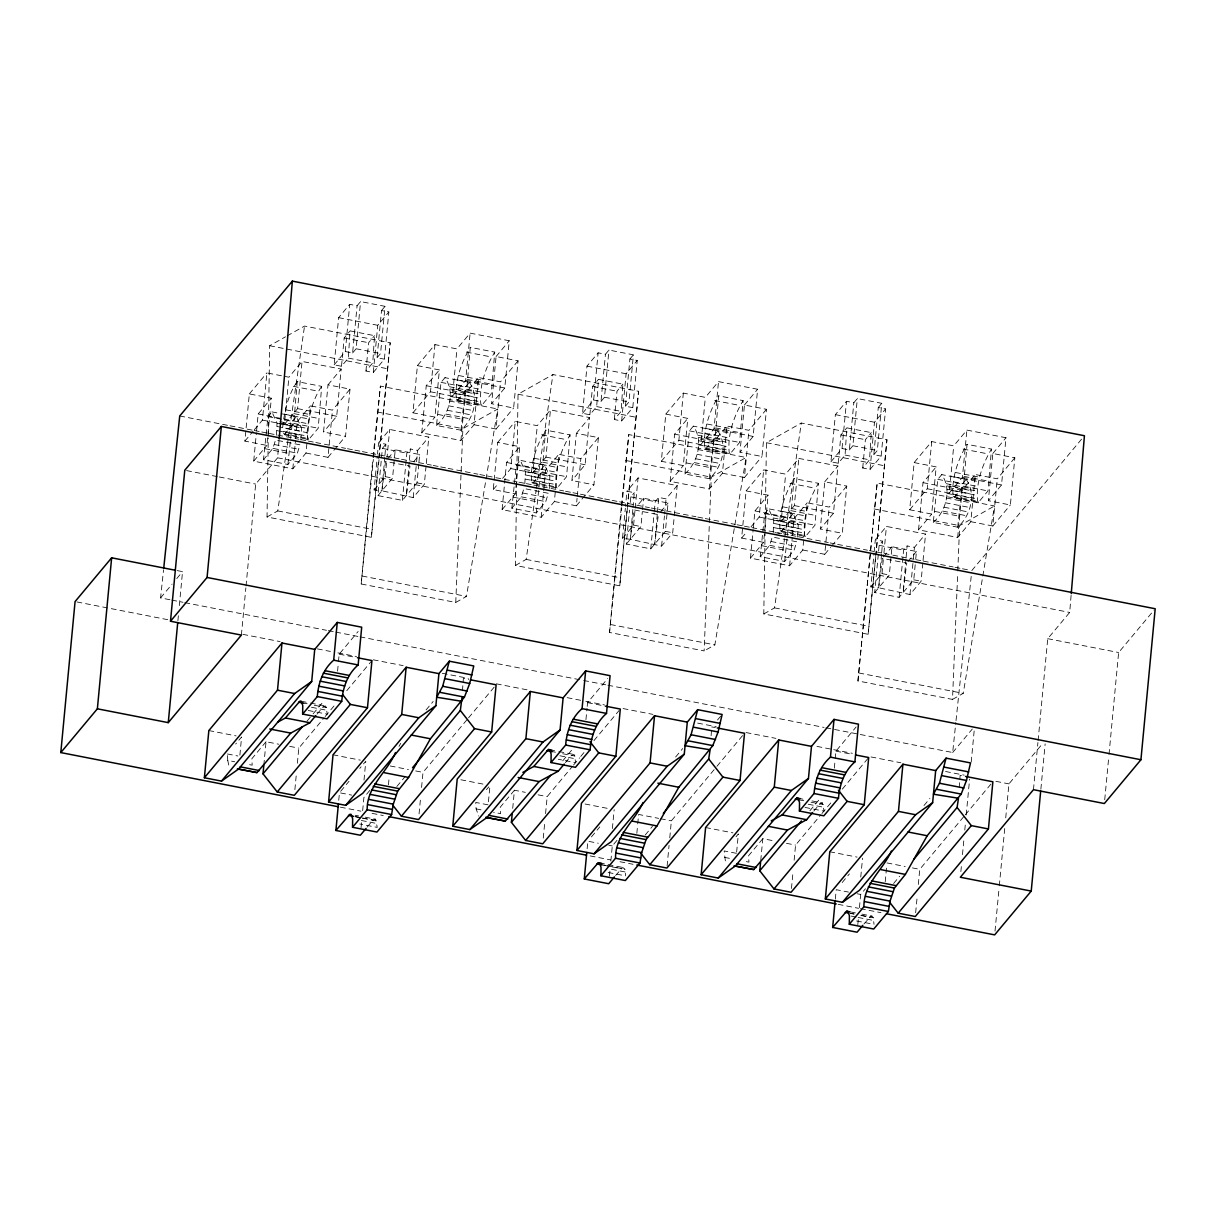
<?xml version="1.0" encoding="UTF-8"?>
<svg xmlns="http://www.w3.org/2000/svg" width="1216" height="1216" viewBox="0 0 1216 1216"><rect width="100%" height="100%" fill="white"/><g stroke="black" fill="none" stroke-linecap="round" stroke-linejoin="round"><path stroke-width="0.75" stroke-dasharray="5 3.75" d="M379.012 459.648L371.366 537.335L267.034 516.982L268.25 437.942M268.28 436.058L269.663 345.739L285.517 336.802M627.38 508.121L619.75 585.823L515.417 565.455L518.046 394.227L552.915 374.558L638.552 391.278L627.562 506.236M875.763 556.609L868.118 634.296L763.8 613.943L766.43 442.715L801.283 423.031L886.935 439.751L875.946 554.724M455.757 602.452L462.886 428.67L497.739 409.002L466.473 596.402L455.757 602.452L361.182 583.984L372.826 459.222M621.209 507.695L609.55 632.472L704.125 650.925L709.323 524.385M709.399 522.485L711.269 477.158L746.122 457.49L714.856 644.875L704.125 650.925M952.508 699.413L963.239 693.363L994.506 505.962L877.162 483.056L857.934 680.945L952.508 699.413L957.706 572.858M957.782 570.973L959.637 525.646L994.506 505.962M276.458 435.282L277.02 423.183L271.943 411.89L267.991 416.617L263.462 459.709L287.903 464.482L297.373 453.158L299.957 444.798L275.515 440.025L272.916 448.385L263.462 459.709M284.286 434.781L293.74 423.457L297.236 381.596L321.693 386.369L318.197 428.214L308.727 439.554L284.286 434.781L282.811 431.3L307.253 436.073L308.727 439.554M300.899 440.055L301.462 427.956L296.385 416.662L280.668 413.592M436.498 425.448C449.297 414.2 455.422 392.479 444.98 377.644L441.028 382.371L436.498 425.448L460.955 430.221C473.738 418.973 479.864 397.252 469.422 382.417L444.98 377.644M457.322 400.52L466.777 389.196L470.288 347.35L494.73 352.123L491.234 393.969L481.779 405.293L457.322 400.52L456.41 399.41C454.419 381.535 461.381 362.155 470.288 347.35M524.826 483.755L525.403 471.671L520.311 460.378L516.374 465.105L511.845 508.182L536.286 512.954L545.741 501.63L548.34 493.286L523.898 488.513L521.299 496.858L511.845 508.182M532.669 483.254L542.123 471.93L545.619 430.084L570.061 434.857L566.565 476.702L557.11 488.026L532.669 483.254L531.757 482.144C529.75 464.269 536.712 444.889 545.619 430.084M549.282 488.528L549.845 476.444L544.768 465.15L520.311 460.378M684.882 473.936C697.68 462.688 703.79 440.952 693.363 426.132L689.411 430.859L684.882 473.936L709.323 478.709C722.122 467.461 728.247 445.725 717.805 430.89L693.363 426.132M705.706 449.008L715.16 437.684L718.656 395.823L743.113 400.596L739.602 442.457L730.147 453.781L705.706 449.008L704.794 447.898C702.802 430.008 709.764 410.628 718.656 395.823M773.209 532.243L773.771 520.159L768.694 508.85L764.742 513.593L760.213 556.67L784.67 561.442L794.124 550.118L796.723 541.758L772.266 537.001L769.682 545.346L760.213 556.67M781.037 531.742L790.506 520.418L794.002 478.557L818.444 483.33L814.948 525.19L805.494 536.514L781.037 531.742L780.125 530.632C778.134 512.742 785.095 493.362 794.002 478.557M797.65 537.016L798.228 524.932L793.136 513.623L768.694 508.85M933.265 522.424C946.048 511.176 952.174 489.44 941.731 474.605L937.794 479.332L933.265 522.424L957.706 527.197C970.505 515.934 976.615 494.213 966.188 479.378L941.731 474.605M954.089 497.481L963.543 486.157L967.039 444.311L991.481 449.084L987.985 490.93L978.53 502.254L954.089 497.481L953.177 496.371C951.17 478.496 958.132 459.116 967.039 444.311M297.236 381.596C288.055 394.653 284.194 411.874 282.644 427.865L307.086 432.638L307.253 436.073M307.086 432.638C308.651 416.647 312.512 399.426 321.693 386.369M481.779 405.293L480.852 404.183C478.861 386.308 485.822 366.928 494.73 352.123M557.11 488.026L556.198 486.917C554.207 469.026 561.169 449.662 570.061 434.857M730.147 453.781L729.235 452.671C727.244 434.781 734.206 415.401 743.113 400.596M805.494 536.514L804.582 535.405C802.575 517.514 809.537 498.134 818.444 483.33M978.53 502.254L977.618 501.144C975.627 483.269 982.589 463.889 991.481 449.084M377.051 357.732L380.562 353.537L385.031 306.341L360.574 301.568L357.078 305.778L349.737 304.35L338.626 317.65L334.157 364.846L341.498 366.274L348.323 358.097L350.071 330.889L374.528 335.662L372.765 362.87L365.94 371.047L373.282 372.476L384.393 359.161L388.846 311.98L381.52 310.551L377.051 357.732L384.393 359.161M625.434 406.22L628.946 402.01L633.414 354.829L608.958 350.056L605.446 354.266L598.12 352.822L586.994 366.138L582.54 413.318L589.866 414.762L596.706 406.585L598.454 379.377L622.896 384.15L621.148 411.358L614.323 419.52L621.65 420.964L632.776 407.649L637.23 360.468L629.903 359.024L625.434 406.22L632.776 407.649M873.818 454.693L877.329 450.498L881.782 403.317L857.341 398.544L853.83 402.739L846.488 401.31L835.377 414.626L830.923 461.806L838.25 463.235L845.074 455.058L846.838 427.85L871.279 432.622L869.531 459.83L862.706 468.008L870.033 469.437L881.144 456.137L885.613 408.941L878.271 407.512L873.818 454.693L881.144 456.137M462.475 690.734L463.372 678.406L468.829 679.47M711.117 735.695L711.74 726.894L715.388 727.594M959.242 787.694L960.123 775.367L963.771 776.082M246.027 586.006L255.664 484.09L277.598 457.809L279.011 440.891M1038.099 740.62L1047.736 638.689L1069.685 612.423L1071.25 593.621M384.788 457.246L381.93 490.808L413.212 497.587L424.338 484.287L426.117 465.409M384.94 455.392L385.898 444.205L378.571 442.776L377.492 454.1M409.23 462.019L406.372 495.581L409.974 466.154L385.518 461.381L381.93 490.808L374.102 489.957L377.31 455.985M409.397 460.165L410.339 448.978L417.681 450.406L428.792 437.091L389.682 429.461L378.571 442.776M632.852 509.458L630.298 539.281L661.595 546.075L672.706 532.76L674.135 517.666M633.004 507.589L634.281 492.678L626.939 491.249L625.51 506.358M657.294 514.231L654.755 544.054L658.342 514.642L633.901 509.869L630.298 539.281L622.486 538.445L625.343 508.242M657.446 512.362L658.722 497.45L666.064 498.879L677.175 485.579L638.066 477.934L626.939 491.249M881.539 554.207L878.682 587.769L909.978 594.548L921.09 581.248L922.868 562.37M881.706 552.353L882.649 541.166L875.322 539.737L874.243 551.061M905.996 558.98L903.123 592.542L906.726 563.13L882.284 558.357L878.682 587.769L870.854 586.918L874.076 552.946M906.148 557.126L907.106 545.938L914.432 547.367L925.558 534.052L886.434 526.422L875.322 539.737M371.366 537.335L378.495 460.499M378.662 458.614L390.184 342.79L304.532 326.07L287.098 335.905M619.75 585.823L638.552 391.278M868.118 634.296L886.935 439.751M177.901 620.722L178.433 615.053M179.33 605.614L182.537 571.642L177.08 570.578M246.134 427.895L249.341 393.923L271.335 398.21L266.882 445.406L244.872 441.104L245.951 429.78M350.01 389.135L345.542 436.316L323.547 432.014L328.001 384.834L350.01 389.135L332.454 410.142L310.46 405.855L305.991 453.036L292.828 468.798L253.718 461.168L256.394 432.85M256.576 430.966L258.172 413.972L271.335 398.21M241.391 635.086L245.86 587.89M254.235 429.902L262.428 420.098L266.897 372.902L288.891 377.203L302.054 361.441L341.164 369.071L336.71 416.252L323.547 432.014M239.886 755.106L241.604 736.957L235.691 744.04M262.428 420.098L284.438 424.384L288.891 377.203M287.903 464.482L292.433 421.39L296.385 416.662M263.811 765.32L266.046 741.73L278.783 744.222M284.438 424.384L297.601 408.622L302.054 361.441M292.828 468.798L295.503 440.481M295.686 438.596L297.297 421.602L310.46 405.855M294.88 789.655L296.309 774.546M297.373 763.222L298.802 748.129L323.988 717.987M305.991 453.036L328.001 457.338L332.454 410.142M341.498 366.274L344.174 337.957L350.071 330.889M334.157 364.846L345.283 351.53L349.737 304.35M345.283 351.53L352.61 352.959L357.078 305.778M352.61 352.959L356.121 348.764L360.574 301.568M337.577 671.156L338.291 663.602M338.458 661.717L339.173 654.162L358.142 631.454M365.94 371.047L368.615 342.73L374.528 335.662M373.282 372.476L377.735 325.295L388.846 311.98M338.747 800.28L339.462 792.726L351.682 795.112M373.008 457.322L380.395 386.095L497.739 409.002M418.79 463.98L416.997 482.843L402.374 500.369L377.933 495.596L382.386 448.4L385.898 444.205M374.102 489.957L385.214 476.642L389.682 429.461M364.01 780.079L365.788 761.201L359.814 768.36M377.933 495.596L392.555 478.086L394.334 459.207M394.516 457.322L395.23 449.768L419.672 454.541L418.958 462.08M361.061 827.701L361.593 822.031M362.657 810.707L363.903 797.498L369.892 790.324M402.374 500.369L406.828 453.173L410.339 448.978M417.407 365.621L439.402 369.922L434.948 417.103L412.954 412.802L417.407 365.621L434.963 344.599L456.958 348.901L470.121 333.138L509.246 340.769L504.777 387.965L491.614 403.727L513.623 408.014L518.077 360.833L496.082 356.531L491.614 403.727M413.212 497.587L416.434 463.615M416.602 461.73L417.681 450.406M388.451 784.852L389.166 777.298M518.077 360.833L500.521 381.839L478.526 377.553L474.058 424.734L460.894 440.496L421.785 432.866L426.238 385.685L439.402 369.922M412.954 412.802L430.494 391.795L434.963 344.599M426.299 463.524L428.792 437.091M430.494 391.795L452.504 396.082L456.958 348.901M419.064 813.884L420.493 798.79M421.572 787.466L423.001 772.373L467.354 719.249M452.504 396.082L465.667 380.334L470.121 333.138M460.955 430.221L465.485 387.144L469.422 382.417M460.894 440.496L465.363 393.315L478.526 377.553M474.058 424.734L496.067 429.035L500.521 381.839M494.152 480.153L497.724 442.396L519.718 446.698L515.265 493.878L493.255 489.592L493.97 482.038M598.394 437.608L593.925 484.804L571.93 480.502L576.384 433.322L598.394 437.608L580.838 458.63L558.828 454.328L554.374 501.524L541.211 517.271L502.102 509.641L504.412 485.108M504.594 483.223L506.555 462.46L519.718 446.698M502.618 478.374L510.811 468.57L515.265 421.39L537.274 425.676L550.438 409.914L589.547 417.559L585.094 464.74L571.93 480.502M488.437 801.77L489.987 785.445M510.811 468.57L532.806 472.872L537.274 425.676M536.286 512.954L540.816 469.878L544.768 465.15M512.711 808.366L514.429 790.218L525.342 792.346M532.806 472.872L545.969 457.11L550.438 409.914M541.211 517.271L543.537 492.738M543.704 490.854L545.665 470.09L558.828 454.328M543.263 838.128L544.692 823.034M545.574 813.595L547.185 796.602L572.356 766.46M554.374 501.524L576.369 505.81L577.083 498.256M577.266 496.371L580.838 458.63M589.866 414.762L592.557 386.445L598.454 379.377M582.54 413.318L593.651 400.018L598.12 352.822M593.651 400.018L600.993 401.447L605.446 354.266M600.993 401.447L604.504 397.237L608.958 350.056M585.945 719.644L587.024 708.305M587.206 706.42L587.556 702.65L607.711 678.513M614.323 419.52L616.998 391.218L622.896 384.15M621.65 420.964L626.118 373.768L637.23 360.468M587.13 848.753L587.845 841.198L598.318 843.25M621.376 505.81L628.778 434.583L746.122 457.49M638.75 504.062L643.614 498.241L668.055 503.014L665.38 531.331L650.758 548.842L626.301 544.069L629.523 510.097M630.238 502.542L630.77 496.888L634.281 492.678M622.486 538.445L633.597 525.13L635.026 510.021M635.208 508.136L638.066 477.934M612.378 828.552L614.171 809.689M626.301 544.069L640.938 526.558L642.352 511.465M642.534 509.565L643.614 498.241M609.429 876.174L610.143 868.619M610.858 861.08L612.286 845.971L617.074 840.241M650.758 548.842L654.147 512.985M654.314 511.1L655.211 501.661L658.722 497.45M665.79 414.109L687.785 418.395L683.331 465.591L661.322 461.29L665.79 414.109L683.331 393.087L705.341 397.389L718.504 381.626L757.614 389.257L753.16 436.438L739.997 452.2L761.991 456.502L766.46 409.306L744.45 405.019L739.997 452.2M661.595 546.075L664.453 515.873M664.635 513.988L666.064 498.879M636.834 833.325L637.549 825.786M637.731 823.886L638.613 814.446L658.631 818.368M766.46 409.306L748.904 430.327L726.91 426.026L722.441 473.222L709.278 488.984L670.168 481.354L674.622 434.158L687.785 418.395M661.322 461.29L678.878 440.268L683.331 393.087M674.318 515.782L677.175 485.579M678.878 440.268L700.872 444.57L705.341 397.389M667.098 866.142L669.058 845.378M669.773 837.839L671.369 820.846L715.738 767.737M700.872 444.57L714.035 428.807L718.504 381.626M709.323 478.709L713.853 435.632L717.805 430.89M709.278 488.984L713.731 441.788L726.91 426.026M722.441 473.222L744.45 477.508L748.904 430.327M746.092 490.884L768.102 495.17L763.633 542.366L741.638 538.065L746.092 490.884L763.648 469.862L785.642 474.164L798.821 458.402L837.93 466.032L833.462 513.228L820.298 528.99L842.308 533.277L846.762 486.096L824.767 481.794L820.298 528.99M846.762 486.096L829.221 507.102L807.211 502.816L802.758 549.997L789.594 565.759L750.47 558.129L753.145 529.811M753.327 527.926L754.938 510.933L768.102 495.17M751.002 526.862L759.194 517.058L763.648 469.862M736.638 852.066L738.355 833.918L735.999 836.76M759.194 517.058L781.189 521.345L785.642 474.164M784.67 561.442L789.199 518.35L793.136 513.623M760.745 860.472L762.812 838.69L773.726 840.818M781.189 521.345L794.352 505.582L798.821 458.402M789.594 565.759L792.27 537.442M792.437 535.557L794.048 518.578L807.211 502.816M791.464 888.501L793.06 871.507M794.139 860.183L795.568 845.09L820.739 814.948M802.758 549.997L824.752 554.298L829.221 507.102M838.25 463.235L840.925 434.918L846.838 427.85M830.923 461.806L842.034 448.491L846.488 401.31M842.034 448.491L849.361 449.935L853.83 402.739M849.361 449.935L852.872 445.725L857.341 398.544M834.328 768.117L835.042 760.562M835.225 758.678L835.939 751.138L856.094 727.001M862.706 468.008L865.382 439.69L871.279 432.622M870.033 469.437L874.486 422.256L885.613 408.941M835.331 899.126L836.228 889.686L848.449 892.073M915.192 564.71L913.763 579.819L899.126 597.33L874.684 592.557L878.438 552.915M878.606 551.03L879.138 545.361L882.649 541.166M870.854 586.918L881.98 573.602L883.758 554.739M883.941 552.854L886.434 526.422M860.761 877.04L862.554 858.162M874.684 592.557L889.306 575.046L891.1 556.168M891.267 554.283L891.982 546.729L916.438 551.502L915.359 562.826M857.812 924.662L858.344 918.992M859.423 907.668L860.67 894.459L865.458 888.729M899.126 597.33L903.594 550.134L907.106 545.938M914.158 462.582L936.168 466.883L931.699 514.064L909.705 509.778L914.158 462.582L931.714 441.575L953.724 445.862L966.887 430.099L1005.997 437.745L1001.528 484.926L988.365 500.688L1010.374 504.974L1014.828 457.794L992.834 453.492L988.365 500.688M909.978 594.548L913.186 560.576M913.368 558.691L914.432 547.367M885.218 881.813L886.814 864.819M1014.828 457.794L997.287 478.815L975.278 474.514L970.824 521.694L957.661 537.457L918.536 529.826L923.005 482.646L936.168 466.883M909.705 509.778L927.261 488.756L931.714 441.575M923.05 560.485L925.558 534.052M927.261 488.756L949.255 493.058L953.724 445.862M915.648 912.745L917.259 895.751M918.323 884.427L919.752 869.334L964.106 816.225M949.255 493.058L962.418 477.295L966.887 430.099M957.706 527.197L962.236 484.105L966.188 479.378M957.661 537.457L962.114 490.276L975.278 474.514M970.824 521.694L992.818 525.996L997.287 478.815M960.868 871.583L961.582 864.044M962.479 854.605L963.908 839.496M964.79 830.057L965.504 822.518M966.218 814.963L969.608 779.106M971.219 762.113L974.244 730.026M995.022 931.091L999.126 887.68M999.309 885.795L1004.842 827.29M1005.723 817.851L1008.93 783.879L1043.146 742.915M1033.463 789.686L1037.932 742.505M1040.866 789.169L1045.152 743.873M1104.721 799.748L1108.825 756.337M1109.007 754.452L1118.629 652.521L1154.014 610.158M361.182 583.984L373.358 459.435M373.54 457.566L380.395 386.095M379.179 457.763L390.184 342.79M609.55 632.472L621.741 507.923M621.908 506.038L628.778 434.583M857.934 680.945L877.162 483.056M169.921 599.731L160.588 597.907L163.552 569.787M825.938 727.791L952.675 752.522L955.822 722.517M956.019 720.632L971.614 572.462M267.034 516.982L277.765 510.918L304.532 326.07M515.417 565.455L526.148 559.406L536.15 490.322M536.423 488.452L552.915 374.558M763.8 613.943L774.531 607.878L784.533 538.794M784.791 536.94L801.283 423.031M399 746.381L400.748 743.295M249.341 393.923L266.897 372.902M244.872 441.104L253.065 431.3M253.718 461.168L266.882 445.406M381.52 310.551L385.031 306.341M328.001 384.834L341.164 369.071M160.588 597.907L172.14 584.09M176.761 578.558L182.537 571.642M328.001 457.338L332.682 451.729M333.853 450.33L345.542 436.316M387.95 458.478L395.23 449.768M421.785 432.866L434.948 417.103M496.082 356.531L509.246 340.769M413.607 461.806L419.672 454.541M496.067 429.035L513.623 408.014M497.724 442.396L515.265 421.39M266.046 741.73L251.849 758.738L252.183 765.168L246.939 764.15M493.255 489.592L497.937 483.983M307.055 721.073L311.904 715.282M313.12 713.822L324.034 700.766M317.042 714.142L323.03 706.982L325.721 706.01L327.362 714.202L308.15 710.448M325.189 716.543L335.966 703.623M346.758 690.703L371.944 660.562M502.102 509.641L515.265 493.878M629.903 359.024L633.414 354.829M576.384 433.322L589.547 417.559M576.369 505.81L593.925 484.804M340.662 791.297L349.038 781.265M426.056 709.962L433.154 701.48M396.842 786.509L405.278 776.416M367.202 827.032L372.917 820.177L375.607 819.204L377.249 827.412L359.784 823.992M468.555 717.82L496.128 684.806M670.168 481.354L683.331 465.591M744.45 405.019L757.614 389.257M660.774 511.738L668.055 503.014M744.45 477.508L761.991 456.502M486.43 789.686L488.802 786.858M514.429 790.218L500.232 807.211L500.566 813.656L493.574 812.288M741.638 538.065L746.32 532.471M562.704 760.851L572.402 749.254M565.425 762.63L571.414 755.455L574.104 754.482L575.746 762.69L558.281 759.27M573.557 765.031L579.561 757.857M580.746 756.413L585.55 750.667M593.94 740.62L619.111 710.478M750.47 558.129L763.633 542.366M878.271 407.512L881.782 403.317M824.767 481.794L837.93 466.032M824.752 554.298L830.604 547.291M831.774 545.893L842.308 533.277M591.432 836.912L599.807 826.88M675.625 757.021L682.708 748.539M717.516 719.978L720.982 715.829M645.225 834.997L652.46 826.333M615.585 875.505L622.759 867.494L624.918 869.242L625.632 875.885M883.5 556.898L891.982 546.729M716.938 766.293L744.511 733.278M918.536 529.826L931.699 514.064M992.834 453.492L1005.997 437.745M907.942 561.67L916.438 551.502M992.818 525.996L1010.374 504.974M971.812 570.578L1082.012 438.642M762.812 838.69L748.6 855.699L748.934 862.144L743.706 861.11M809.871 810.783L820.785 797.726M813.808 811.102L819.782 803.943L822.472 802.97L824.114 811.163L804.916 807.409M821.94 813.504L832.732 800.584M842.323 789.108L868.695 757.522M842.202 882.527L849.391 873.924M952.675 752.522L972.298 729.022M923.993 805.509L929.906 798.441M893.608 883.485L899.627 876.265M863.953 923.993L871.127 915.982L873.286 917.715L874 924.373M965.306 814.781L991.678 783.195M338.626 317.65L377.735 325.295M586.994 366.138L626.118 373.768M835.377 414.626L874.486 422.256M466.336 352.078L490.778 356.85M714.719 400.55L739.161 405.323M963.087 449.038L987.544 453.811M344.174 337.957L368.615 342.73M592.557 386.445L616.998 391.218M840.925 434.918L865.382 439.69M356.121 348.764L380.562 353.537M604.504 397.237L628.946 402.01M852.872 445.725L877.329 450.498M458.782 375.546L483.238 380.319M707.165 424.034L731.606 428.807M955.548 472.507L979.99 477.28M467.248 379.438L491.705 384.21M715.631 427.91L740.073 432.683M964.014 476.398L988.456 481.171M465.667 380.334L504.777 387.965M714.035 428.807L753.16 436.438M962.418 477.295L1001.528 484.926M348.323 358.097L372.765 362.87M596.706 406.585L621.148 411.358M845.074 455.058L869.531 459.83M457.55 379.97L481.992 384.742M705.934 428.458L730.375 433.23M954.302 476.946L978.758 481.718M269.663 345.739L387.007 368.646M518.046 394.227L635.39 417.134M766.43 442.715L883.774 465.622M456.578 384.712L481.019 389.485M704.946 433.2L729.402 437.973M953.329 481.688L977.77 486.446M441.028 382.371L465.485 387.144M689.411 430.859L713.853 435.632M937.794 479.332L962.236 484.105M466.777 389.196L491.234 393.969M715.16 437.684L739.602 442.457M963.543 486.157L987.985 490.93M449.449 386.718L473.906 391.491M697.832 435.206L722.274 439.979M946.215 483.679L970.657 488.452M455.939 389.394L480.381 394.151M704.307 437.866L728.764 442.639M952.69 486.354L977.132 491.127M450.057 388.938L474.514 393.71M698.44 437.426L722.882 442.198M946.823 485.898L971.265 490.671M426.238 385.685L465.363 393.315M674.622 434.158L713.731 441.788M923.005 482.646L962.114 490.276M450.285 392.251L474.726 397.024M698.653 440.739L723.11 445.512M947.036 489.212L971.478 493.985M455.681 393.604L480.138 398.377M704.064 442.092L728.506 446.865M952.447 490.565L976.889 495.338M455.848 397.039L480.305 401.812M704.231 445.527L728.673 450.3M952.614 494L977.056 498.773M450.087 396.386L474.529 401.158M698.455 444.874L722.912 449.646M946.838 493.362L971.28 498.134M456.41 399.41L480.852 404.183M704.794 447.898L729.235 452.671M953.177 496.371L977.618 501.144M449.494 401.022L473.936 405.794M697.878 449.51L722.319 454.282M946.246 497.998L970.702 502.755M448.552 405.779L472.994 410.552M696.935 454.267L721.377 459.04M945.318 502.74L969.76 507.513M447.351 410.263L471.793 415.036M695.719 458.751L720.176 463.524M944.102 507.224L968.544 511.997M445.968 414.124L470.41 418.897M694.336 462.612L718.793 467.385M942.719 511.1L967.161 515.858M293.299 386.323L317.741 391.096M438.003 414.458L462.445 419.231M541.667 434.811L566.124 439.584M686.371 462.946L710.828 467.719M790.05 483.284L814.492 488.057M934.754 511.419L959.196 516.192M377.234 411.966L462.886 428.67M625.617 460.438L711.269 477.158M874 508.926L959.637 525.646M297.601 408.622L336.71 416.252M545.969 457.11L585.094 464.74M794.352 505.582L833.462 513.228M285.745 409.792L310.186 414.565M534.128 458.28L558.57 463.053M782.496 506.768L806.953 511.541M294.211 413.683L318.653 418.456M542.594 462.171L567.036 466.944M790.962 510.644L815.419 515.417M284.514 414.23L308.955 419.003M532.882 462.703L557.338 467.476M781.265 511.191L805.706 515.964M271.943 411.89L278.92 413.258M258.172 413.972L307.982 423.746M506.555 462.46L556.35 472.218M754.938 510.933L804.734 520.706M267.991 416.617L292.433 421.39M516.374 465.105L540.816 469.878M764.742 513.593L789.199 518.35M293.74 423.457L318.197 428.214M542.123 471.93L566.565 476.702M790.506 520.418L814.948 525.19M279.908 421.648L300.854 425.737M524.795 469.452L549.237 474.225M773.163 517.94L797.62 522.713M282.887 423.639L307.344 428.412M531.27 472.112L555.712 476.885M779.654 520.6L804.095 525.373M277.02 423.183L301.462 427.956M525.403 471.671L549.845 476.444M773.771 520.159L798.228 524.932M277.233 426.512L301.69 431.27M525.616 474.985L550.058 479.758M773.999 523.473L798.441 528.246M531.027 476.338L555.469 481.11M779.41 524.826L803.852 529.598M382.386 448.4L406.828 453.173M630.77 496.888L655.211 501.661M879.138 545.361L903.594 550.134M531.194 479.773L555.636 484.546M779.562 528.261L804.019 533.034M277.035 430.646L301.492 435.419M525.418 479.119L549.86 483.892M773.802 527.607L798.243 532.38M283.374 433.656L307.815 438.429M531.757 482.144L556.198 486.917M780.125 530.632L804.582 535.405M179.74 415.978L220.734 423.974M222.604 424.338L228.198 425.433M230.052 425.798L252.426 430.16M254.281 430.525L259.874 431.619M261.744 431.984L267.338 433.078M269.192 433.443L299.014 439.265M300.884 439.63L306.478 440.709M308.332 441.074L313.926 442.168M315.795 442.533L345.602 448.354M347.472 448.719L353.066 449.814M354.92 450.178L360.514 451.258M362.383 451.622L384.742 456M386.612 456.35L392.206 457.444M394.06 457.809L399.654 458.903M401.523 459.268L431.346 465.09M433.2 465.454L438.794 466.549M440.663 466.914L446.242 467.993M448.111 468.358L477.934 474.179M479.788 474.544L485.382 475.638M487.251 476.003L517.074 481.825M518.928 482.19L524.522 483.269M526.391 483.634L531.985 484.728M533.839 485.093L563.662 490.914M565.531 491.279L571.11 492.374M572.979 492.738L578.573 493.833M580.442 494.182L602.802 498.56M604.656 498.925L610.25 500.004M612.119 500.369L617.713 501.463M619.567 501.828L649.39 507.65M651.259 508.014L656.853 509.109M658.707 509.474L664.301 510.553M666.17 510.918L695.978 516.739M697.847 517.104L703.441 518.198M705.31 518.563L735.118 524.385M736.987 524.75L742.581 525.844M744.435 526.209L750.029 527.288M751.898 527.653L781.721 533.474M783.575 533.839L789.169 534.934M791.038 535.298L796.632 536.393M798.486 536.758L828.309 542.579M830.178 542.929L835.757 544.023M837.626 544.388L867.449 550.21M869.303 550.574L874.897 551.669M876.766 552.034L882.36 553.128M884.214 553.493L914.037 559.299M915.906 559.664L921.5 560.758M923.354 561.123L953.177 566.945M955.046 567.31L960.625 568.404M962.494 568.769L968.088 569.863M774.957 532.578L780.186 533.611M274.299 444.524L298.756 449.297M522.682 492.997L547.124 497.77M771.066 541.485L795.507 546.258M272.916 448.385L297.373 453.158M521.299 496.858L545.741 501.63M769.682 545.346L794.124 550.118M264.951 448.704L289.408 453.477M513.334 497.192L537.776 501.965M761.718 545.68L786.159 550.438M385.214 476.642L392.555 478.086M416.997 482.843L424.338 484.287M633.597 525.13L640.938 526.558M665.38 531.331L672.706 532.76M881.98 573.602L889.306 575.046M913.763 579.819L921.09 581.248M277.598 457.809L1069.685 612.423M186.595 470.592L217.497 476.626M219.306 476.991L255.664 484.09M1047.736 638.689L1118.629 652.521M277.765 510.918L372.339 529.386M526.148 559.406L620.722 577.858M774.531 607.878L869.09 626.346M362.155 576.034L466.473 596.402M610.523 624.507L714.856 644.875M858.906 672.995L963.239 693.363M171.775 600.096L182.962 602.285M184.817 602.65L326.466 630.298M328.335 630.648L333.914 631.742M335.783 632.107L358.142 636.47M360.012 636.834L581.795 680.124M583.65 680.489L606.024 684.851M607.878 685.216L824.068 727.426M76.942 601.95L168.279 619.78M242.835 634.342L280.121 641.607M317.391 648.888L330.448 651.442M337.896 652.886L356.531 656.534M373.312 659.802L403.134 665.623M442.274 673.269L468.373 678.361M496.341 683.818L528.033 690.004M567.173 697.65L583.938 700.918M585.808 701.282L604.443 704.915M623.094 708.563L652.916 714.385M697.65 723.11L716.285 726.742M746.107 732.564L775.945 738.386M816.939 746.396L831.85 749.314M833.72 749.664L852.355 753.312M871.006 756.945L900.828 762.766M945.562 771.506L964.197 775.139M995.889 781.326L1008.93 783.879M339.173 654.162L355.558 657.37M587.556 702.65L605.75 706.207M835.939 751.138L852.31 754.33M301.264 701.237L308.773 702.742M310.521 703.076L325.721 706.01M549.647 749.71L557.141 751.23M558.889 751.564L574.104 754.482M798.03 798.198L805.007 799.566M811.999 800.918L822.472 802.97M302.206 702.787L307.435 703.806M314.306 705.28L326.648 707.56M550.574 751.26L555.818 752.278M562.674 753.753L575.031 756.033M798.836 799.854L804.202 800.766M811.057 802.241L823.399 804.521M311.494 707.286L327.21 710.357M559.877 755.759L575.578 758.83M808.245 804.247L823.962 807.318M208.848 730.558L236.147 735.893M289.712 746.35L298.802 748.129M333.032 754.802L360.331 760.137M390.23 765.974L408.439 769.53M415.72 770.944L423.001 772.373M460.864 779.76L484.515 784.381M538.08 794.838L547.185 796.602M585.048 804.004L608.714 808.61M660.455 818.718L671.369 820.846M705.599 827.534L732.898 832.854M786.463 843.311L795.568 845.09M829.783 851.762L857.082 857.098M886.996 862.934L905.19 866.491M912.471 867.905L919.752 869.334M227.407 753.966L237.88 756.002M488.011 804.825L475.775 802.438L476.11 808.883L478.739 816.058M736.379 853.313L724.158 850.926L725.496 862.007M227.483 755.577L227.742 760.41L234.718 761.763M476.11 808.883L481.354 809.902M724.493 857.371L731.47 858.724M608.79 845.287L612.286 845.971M857.174 893.775L860.67 894.459M340.404 807.166L360.909 811.163M372.081 813.352L383.268 815.526M590.17 855.912L610.675 859.925M619.993 861.734L633.05 864.287M838.082 904.309L858.587 908.306M860.457 908.671L880.962 912.669M355.163 815.267L358.659 815.951M365.134 817.167L375.607 819.204M599.534 862.919L623.99 867.692M851.413 912.076L855.41 912.912M861.886 914.128L872.358 916.18M355.574 816.666L360.818 817.684M362.566 818.034L376.534 820.754M600.461 864.47L605.705 865.488M607.453 865.838L624.918 869.242M850.592 913.292L854.088 913.976M861.065 915.329L873.286 917.715M355.452 816.772L360.696 817.79M362.444 818.14L372.917 820.177M603.835 865.26L621.3 868.665M850.47 913.398L853.966 914.082M860.943 915.435L869.683 917.153M361.38 820.481L377.097 823.551M611.511 869.303L625.48 872.039M851.154 916.089L856.383 917.107M858.131 917.457L873.848 920.512M608.167 872.48L623.884 875.55M856.55 920.968L872.267 924.023M227.742 760.41L228.745 765.046"/><path stroke-width="1.5" d="M314.731 649.39L281.975 643.006L208.848 730.558L204.379 777.754L221.494 781.098L238.564 769.044L311.706 681.477L314.731 649.39L337.258 622.425L361.699 627.198L358.142 664.954C347.426 674.135 342.882 687.724 341.726 701.328L327.104 718.854L302.647 714.081L302.754 705.584L301.264 701.237L300.033 701.039L285.426 717.972L277.765 722.106M438.915 673.634L406.159 667.25L333.032 754.802L328.578 801.998L345.678 805.326L362.763 793.288L435.89 705.721L438.915 673.634L449.312 661.185L473.769 665.958L469.71 683.498L464.421 697.118L430.418 738.781L408.606 777.45L397.678 791.114L393.285 804.171L391.613 814.538L376.99 832.048L352.534 827.275L352.655 818.778L351.166 814.431L349.919 814.249L335.89 830.467L360.346 835.24L366.062 828.4M563.114 697.878L530.358 691.478L457.216 779.046L452.762 826.226L469.878 829.57L486.947 817.532L560.074 729.965L563.114 697.878L585.641 670.913L610.082 675.686L606.51 713.427C595.81 722.623 591.25 736.197 590.11 749.816L575.472 767.326L551.03 762.554L551.137 754.057L549.647 749.71L548.416 749.512L533.794 766.445L522.865 772.373M687.298 722.122L654.542 715.722L581.415 803.29L576.946 850.47L594.062 853.814L611.131 841.776L684.274 754.209L687.298 722.122L697.695 709.673L722.137 714.446L718.094 731.971L712.804 745.606L678.802 787.254L656.99 825.938L646.046 839.602L641.668 852.644L639.996 863.026L625.358 880.536L600.917 875.763L601.023 867.266L599.534 862.919L598.302 862.722L584.273 878.955L608.714 883.728L614.445 876.873M811.482 746.366L778.726 739.966L705.599 827.534L701.146 874.714L718.246 878.058L735.33 866.005L808.458 778.453L811.482 746.366L834.009 719.386L858.466 724.158L854.894 761.915C844.193 771.111 839.633 784.685 838.478 798.304L823.855 815.814L799.414 811.042L799.52 802.545L798.03 798.198L796.799 798L782.177 814.933L771.248 820.846M935.682 770.594L902.926 764.21L829.783 851.762L825.33 898.958L842.445 902.302L859.514 890.249L932.642 802.682L935.682 770.594L946.078 758.146L970.52 762.918L966.477 780.459L961.172 794.078L927.185 835.742L905.373 874.41L894.429 888.075L890.051 901.132L888.364 911.498L873.742 929.024L849.3 924.251L849.406 915.739L847.917 911.407L846.686 911.21L832.656 927.443L857.098 932.201L862.813 925.361M412.513 767.752L460.332 710.494L461.974 697.786M279.178 439.022L292.357 281.124L1084.429 435.738L1071.25 593.621M338.534 806.801L60.8 752.582L75.073 601.586L111.644 557.81L175.256 570.228M60.8 752.582L97.371 708.806L111.644 557.81M97.371 708.806L168.264 722.638L241.391 635.086L170.498 621.239L184.771 470.242L221.342 426.466L1155.2 608.745L1140.927 759.742L1104.356 803.533L1033.463 789.686L960.336 877.253L1031.229 891.085L1040.683 791.054M168.264 722.638L177.718 622.607M170.498 621.239L207.07 577.463L221.342 426.466M357.382 657.719L371.944 660.562L367.475 707.742L294.348 795.31L277.233 791.966L263.021 773.817L263.811 765.32M204.379 777.754L277.506 690.186L281.975 643.006M302.647 714.081L317.285 696.57C318.425 682.951 322.985 669.362 333.686 660.182L337.258 622.425M335.89 830.467L338.398 804.05M328.578 801.998L401.706 714.43L406.159 667.25M392.677 805.038L401.417 816.21L418.532 819.554L491.659 731.986L496.128 684.806L470.653 679.835M605.75 706.207L620.312 709.05L615.858 756.23L542.731 843.798L525.616 840.454L511.389 822.305L512.194 813.808M452.762 826.226L525.89 738.674L530.358 691.478M551.03 762.554L565.653 745.043C566.808 731.424 571.368 717.85 582.069 708.654L585.641 670.913M584.273 878.955L586.766 852.522M576.946 850.47L650.074 762.918L654.542 715.722M641.045 853.526L649.8 864.698L666.915 868.042L740.042 780.474L744.511 733.278L717.212 727.958M855.958 755.045L868.695 757.522L864.242 804.718L791.099 892.27L773.984 888.942L759.772 870.778L760.578 862.281M701.146 874.714L774.273 787.147L778.726 739.966M799.414 811.042L814.036 793.531C815.191 779.912 819.751 766.338 830.452 757.142L834.009 719.386M832.656 927.443L835.149 901.01M825.33 898.958L898.457 811.391L902.926 764.21M889.428 901.998L898.183 913.17L915.298 916.514L988.426 828.947L992.879 781.766L965.58 776.431M163.75 567.902L179.74 415.978L292.357 281.124M352.534 827.275L367.171 809.765C366.776 786.478 386.962 772.297 395.504 752.567M600.917 875.763L615.539 858.253C615.098 835.574 634.402 821.621 643.006 802.606M849.3 924.251L863.922 906.726C863.482 884.062 882.786 870.109 891.389 851.078M663.298 813.352L708.715 758.982L710.098 749.786L685.064 745.712L691.068 734.753L697.695 709.673M914.098 858.952L957.098 807.454L958.482 798.258L933.447 794.2L939.451 783.241L946.078 758.146M461.73 701.298L436.696 697.224L442.7 686.28L449.312 661.185M221.494 781.098L294.622 693.53L311.706 681.477M237.348 768.938L256.941 772.601L290.73 733.096L309.867 722.745L315.856 715.57M263.021 773.817L302.206 726.879M277.233 791.966L350.36 704.414L367.475 707.742M345.678 805.326L418.821 717.774L435.89 705.721M401.417 816.21L474.559 728.642L491.659 731.986M469.878 829.57L543.005 742.003L560.074 729.965M485.731 817.426L505.309 821.089L539.114 781.584L558.25 771.218L564.224 764.058M511.389 822.305L550.59 775.367M525.616 840.454L598.743 752.886L615.858 756.23M594.062 853.814L667.189 766.247L684.274 754.209M649.8 864.698L722.927 777.13L740.042 780.474M718.246 878.058L791.388 790.491L808.458 778.453M734.099 865.898L753.692 869.577L787.482 830.072L806.618 819.706L812.607 812.531M759.772 870.778L801.39 820.952M773.984 888.942L847.126 801.374L864.242 804.718M842.445 902.302L915.572 814.735L932.642 802.682M898.183 913.17L971.31 825.618L988.426 828.947M1031.229 891.085L994.658 934.876L886.555 913.763M207.07 577.463L1140.927 759.742M447.534 670.168L471.975 674.941M695.902 718.656L720.358 723.429M944.285 767.144L968.726 771.902M445.269 678.726L469.71 683.498M693.652 727.198L718.094 731.971M942.035 775.686L966.477 780.459M333.686 660.182L358.142 664.954M582.069 708.654L606.51 713.427M830.452 757.142L854.894 761.915M442.7 686.28L467.142 691.053M691.068 734.753L715.525 739.526M939.451 783.241L963.908 788.014M439.979 692.345L464.421 697.118M688.347 740.833L712.804 745.606M936.73 789.306L961.172 794.078M324.915 670.685L349.357 675.458M573.298 719.173L597.74 723.93M821.666 767.646L846.123 772.418M323.334 673.147L347.791 677.905M571.718 721.62L596.159 726.393M820.101 770.108L844.542 774.881M321.754 676.719L346.195 681.492M570.122 725.192L594.578 729.965M818.505 773.68L842.946 778.453M320.249 681.173L344.706 685.93M568.632 729.646L593.074 734.418M817.015 778.134L841.457 782.906M318.957 686.189L343.398 690.962M567.325 734.677L591.782 739.434M815.708 783.15L840.165 787.922M317.938 691.433L342.38 696.206M566.322 739.921L590.763 744.694M814.69 788.409L839.146 793.182M317.285 696.57L341.726 701.328M565.653 745.043L590.11 749.816M814.036 793.531L838.478 798.304M277.506 690.186L294.622 693.53M401.706 714.43L418.821 717.774M525.89 738.674L543.005 742.003M650.074 762.918L667.189 766.247M774.273 787.147L791.388 790.491M898.457 811.391L915.572 814.735M548.416 749.512L551.912 750.196M796.799 798L800.295 798.684M298.589 702.21L303.818 703.228M546.957 750.682L552.201 751.716M795.34 799.17L798.836 799.854M411.221 735.026L430.418 738.781M657.841 783.165L678.802 787.254M907.972 831.987L927.185 835.742M285.426 717.972L309.867 722.745M533.794 766.445L558.25 771.218M782.177 814.933L806.618 819.706M269.77 729.007L290.73 733.096M518.153 777.495L539.114 781.584M768.284 826.318L787.482 830.072M384.165 772.677L408.606 777.45M632.533 821.165L656.99 825.938M880.916 869.638L905.373 874.41M374.802 783.894L399.243 788.667M623.185 832.367L647.626 837.14M871.553 880.855L896.01 885.628M373.221 786.342L397.678 791.114M621.604 834.83L646.046 839.602M869.987 883.302L894.429 888.075M371.64 789.914L396.082 794.686M620.008 838.402L644.465 843.174M868.391 886.89L892.833 891.662M240.221 766.825L259.434 770.579M488.604 815.313L507.802 819.067M736.972 863.786L756.185 867.54M370.135 794.367L394.592 799.14M618.518 842.855L642.96 847.628M866.902 891.328L891.343 896.101M237.728 768.862L256.941 772.601M486.111 817.334L505.309 821.089M734.479 865.822L753.692 869.577M368.843 799.398L393.285 804.171M617.226 847.871L641.668 852.644M865.594 896.359L890.051 901.132M367.825 804.642L392.266 809.415M616.208 853.13L640.65 857.903M864.591 901.603L889.033 906.376M367.171 809.765L391.613 814.538M615.539 858.253L639.996 863.026M863.922 906.726L888.364 911.498M388.862 816.62L586.446 855.182M636.774 865.017L836.228 903.944M598.302 862.722L601.798 863.406M846.686 911.21L850.182 911.894M348.475 815.419L353.719 816.438M596.858 863.892L602.087 864.91M845.226 912.38L848.722 913.064M957.098 807.454L971.31 825.618M838.371 790.202L847.126 801.374M708.715 758.982L722.927 777.13M589.988 741.714L598.743 752.886M460.332 710.494L474.559 728.642M342.714 694.64L350.36 704.414"/></g></svg>
